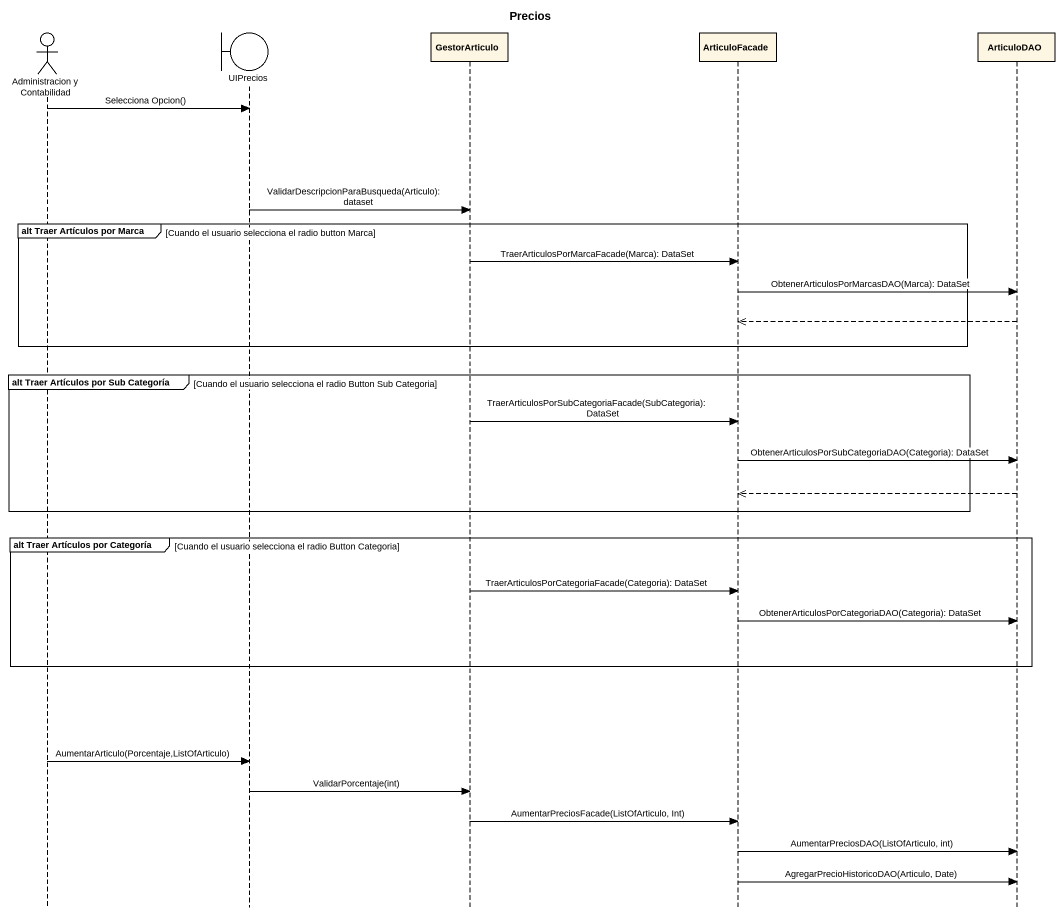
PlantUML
@startuml
title Precios
hide footbox
actor "Administracion y Contabilidad" as Administracion_y
boundary UIPrecios
participant GestorArticulo
participant ArticuloFacade
participant ArticuloDAO

Administracion_y -> UIPrecios : Selecciona Opcion()
UIPrecios -> GestorArticulo : ValidarDescripcionParaBusqueda(Articulo): dataset
group alt Traer Artículos por Marca [Cuando el usuario selecciona el radio button Marca]
  GestorArticulo -> ArticuloFacade : TraerArticulosPorMarcaFacade(Marca): DataSet
  ArticuloFacade -> ArticuloDAO : ObtenerArticulosPorMarcasDAO(Marca): DataSet
  ArticuloDAO -->> ArticuloFacade
end
group alt Traer Artículos por Sub Categoría [Cuando el usuario selecciona el radio Button Sub Categoria]
  GestorArticulo -> ArticuloFacade : TraerArticulosPorSubCategoriaFacade(SubCategoria): DataSet
  ArticuloFacade -> ArticuloDAO : ObtenerArticulosPorSubCategoriaDAO(Categoria): DataSet
  ArticuloDAO -->> ArticuloFacade
end
group alt Traer Artículos por Categoría [Cuando el usuario selecciona el radio Button Categoria]
  GestorArticulo -> ArticuloFacade : TraerArticulosPorCategoriaFacade(Categoria): DataSet
  ArticuloFacade -> ArticuloDAO : ObtenerArticulosPorCategoriaDAO(Categoria): DataSet
end
Administracion_y -> UIPrecios : AumentarArticulo(Porcentaje,ListOfArticulo)
UIPrecios -> GestorArticulo : ValidarPorcentaje(int)
GestorArticulo -> ArticuloFacade : AumentarPreciosFacade(ListOfArticulo, Int)
ArticuloFacade -> ArticuloDAO : AumentarPreciosDAO(ListOfArticulo, int)
ArticuloFacade -> ArticuloDAO : AgregarPrecioHistoricoDAO(Articulo, Date)
@enduml
